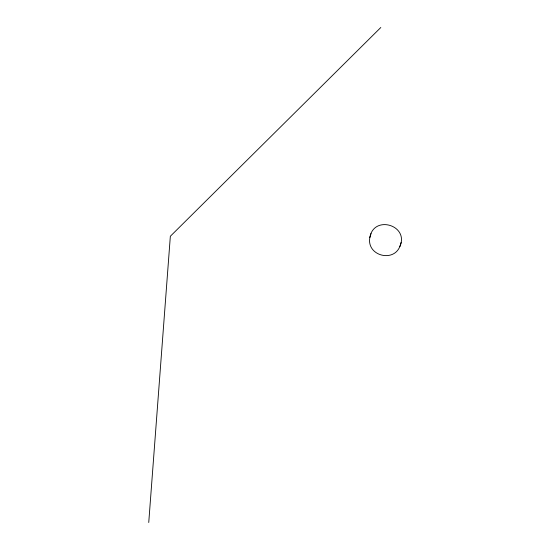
<?xml version="1.0" encoding="UTF-8"?>
<svg xmlns="http://www.w3.org/2000/svg" width="550" height="550" viewBox="0 0 550 550"><rect width="100%" height="100%" fill="white"/><g stroke="black" fill="none" stroke-linecap="round" stroke-linejoin="round"><path stroke-width="0.82" d="M399.871 246.586C409.447 225.17 373.594 214.5 369.827 237.586C366.382 256.135 394.921 263.196 400.317 245.121M148.748 522.5L170.342 236.259L380.813 27.5M369.827 237.586L370.281 236.074M370.597 235.008L371.037 233.551M400.627 244.056L401.087 242.55"/></g></svg>
